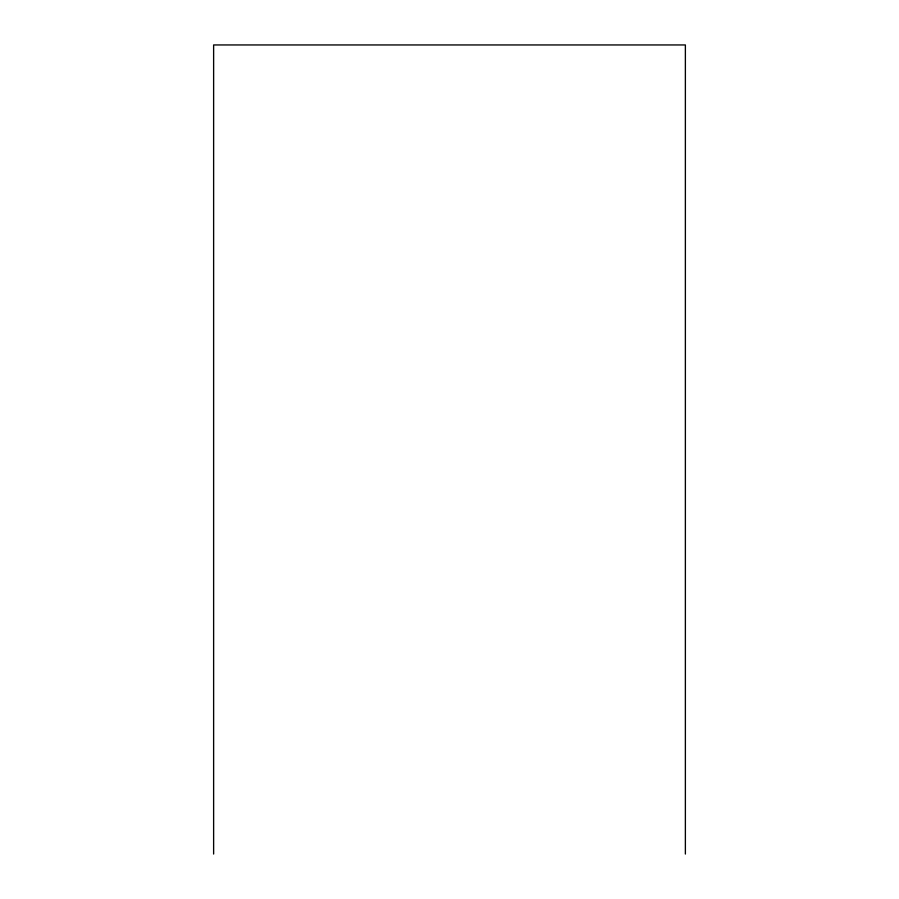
<?xml version="1.0" encoding="UTF-8"?>
<svg xmlns="http://www.w3.org/2000/svg" width="899" height="899" viewBox="0 0 899 899"><rect width="100%" height="100%" fill="white"/><g stroke="black" fill="none" stroke-linecap="round" stroke-linejoin="round"><path stroke-width="1.35" d="M685.375 854.05L685.375 44.95L213.625 44.95L213.625 854.05"/></g></svg>
